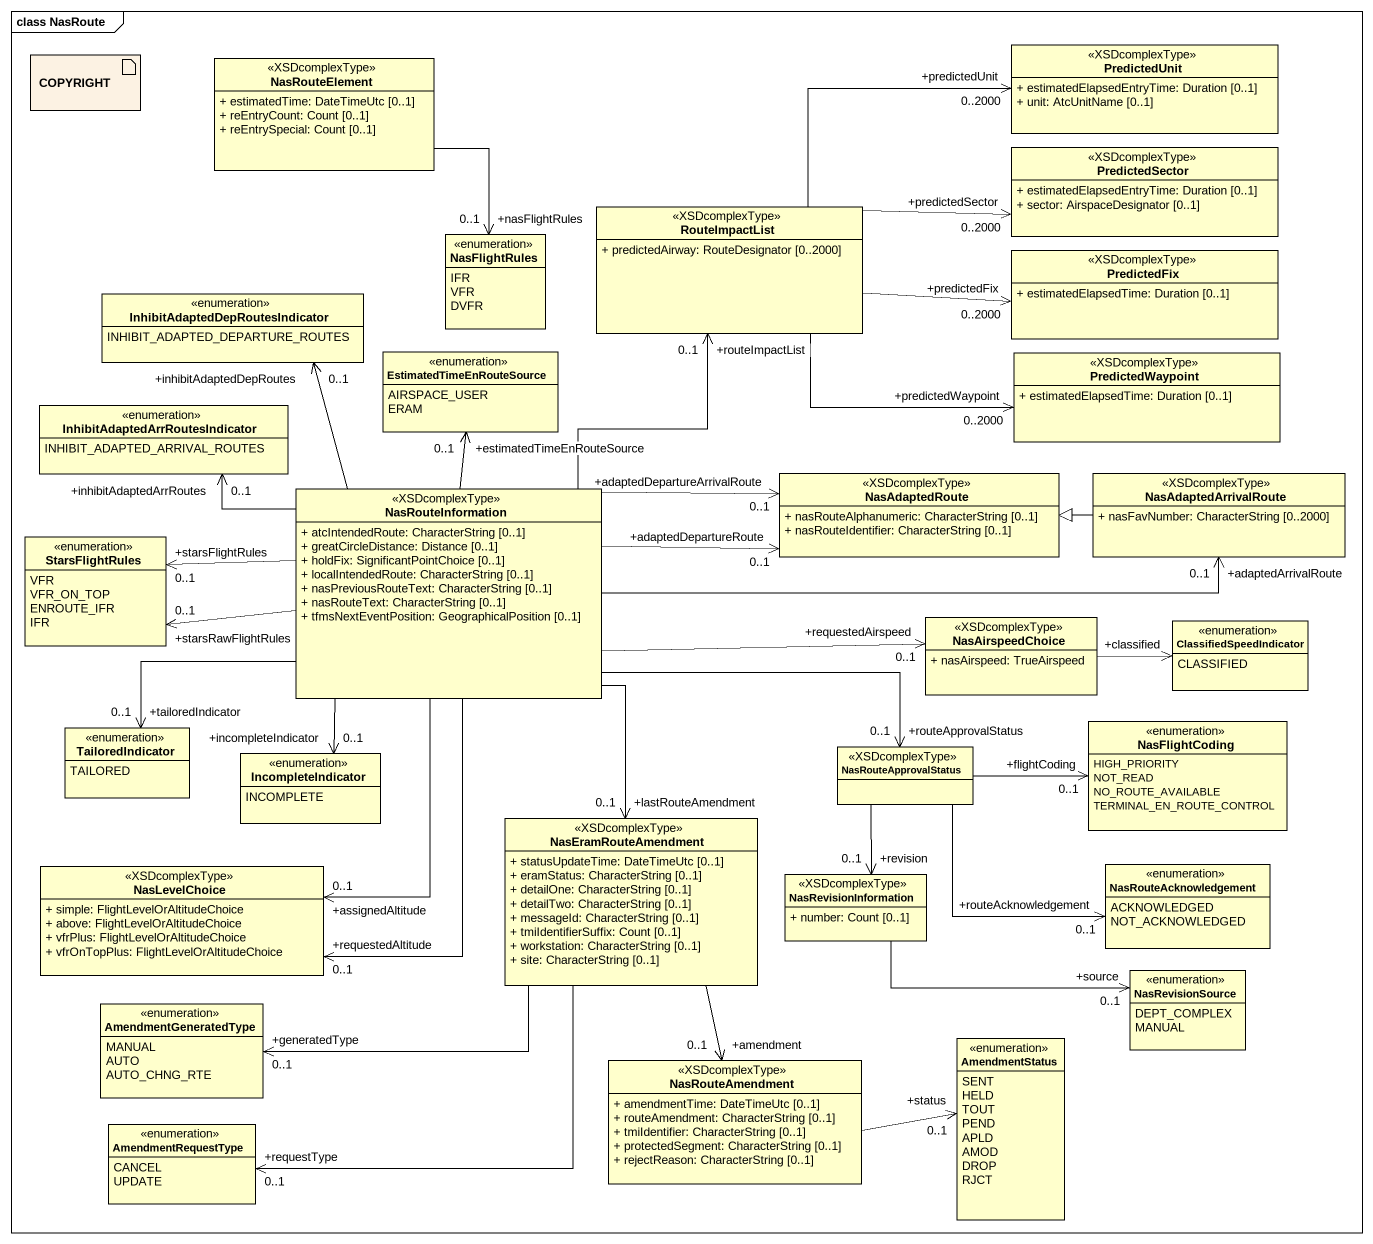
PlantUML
@startuml
mainframe class NasRoute
allowmixing
hide circle
hide empty members
skinparam classAttributeIconSize 0
artifact COPYRIGHT #FCF2E3
class NasRouteElement <<XSDcomplexType>> {
  + estimatedTime: DateTimeUtc [0..1]
  + reEntryCount: Count [0..1]
  + reEntrySpecial: Count [0..1]
}
class PredictedUnit <<XSDcomplexType>> {
  + estimatedElapsedEntryTime: Duration [0..1]
  + unit: AtcUnitName [0..1]
}
class PredictedSector <<XSDcomplexType>> {
  + estimatedElapsedEntryTime: Duration [0..1]
  + sector: AirspaceDesignator [0..1]
}
class RouteImpactList <<XSDcomplexType>> {
  + predictedAirway: RouteDesignator [0..2000]
}
enum NasFlightRules {
  IFR
  VFR
  DVFR
}
class PredictedFix <<XSDcomplexType>> {
  + estimatedElapsedTime: Duration [0..1]
}
enum "InhibitAdaptedDepRoutesIndicator" as InhibitAdaptedDepRoutesIndic {
  INHIBIT_ADAPTED_DEPARTURE_ROUTES
}
enum EstimatedTimeEnRouteSource {
  AIRSPACE_USER
  ERAM
}
class PredictedWaypoint <<XSDcomplexType>> {
  + estimatedElapsedTime: Duration [0..1]
}
enum "InhibitAdaptedArrRoutesIndicator" as InhibitAdaptedArrRoutesIndic {
  INHIBIT_ADAPTED_ARRIVAL_ROUTES
}
class NasRouteInformation <<XSDcomplexType>> {
  + atcIntendedRoute: CharacterString [0..1]
  + greatCircleDistance: Distance [0..1]
  + holdFix: SignificantPointChoice [0..1]
  + localIntendedRoute: CharacterString [0..1]
  + nasPreviousRouteText: CharacterString [0..1]
  + nasRouteText: CharacterString [0..1]
  + tfmsNextEventPosition: GeographicalPosition [0..1]
}
class NasAdaptedRoute <<XSDcomplexType>> {
  + nasRouteAlphanumeric: CharacterString [0..1]
  + nasRouteIdentifier: CharacterString [0..1]
}
class NasAdaptedArrivalRoute <<XSDcomplexType>> {
  + nasFavNumber: CharacterString [0..2000]
}
enum StarsFlightRules {
  VFR
  VFR_ON_TOP
  ENROUTE_IFR
  IFR
}
class NasAirspeedChoice <<XSDcomplexType>> {
  + nasAirspeed: TrueAirspeed
}
enum ClassifiedSpeedIndicator {
  CLASSIFIED
}
enum TailoredIndicator {
  TAILORED
}
enum IncompleteIndicator {
  INCOMPLETE
}
class NasRouteApprovalStatus <<XSDcomplexType>>
enum NasFlightCoding {
  HIGH_PRIORITY
  NOT_READ
  NO_ROUTE_AVAILABLE
  TERMINAL_EN_ROUTE_CONTROL
}
class NasEramRouteAmendment <<XSDcomplexType>> {
  + statusUpdateTime: DateTimeUtc [0..1]
  + eramStatus: CharacterString [0..1]
  + detailOne: CharacterString [0..1]
  + detailTwo: CharacterString [0..1]
  + messageId: CharacterString [0..1]
  + tmiIdentifierSuffix: Count [0..1]
  + workstation: CharacterString [0..1]
  + site: CharacterString [0..1]
}
class NasLevelChoice <<XSDcomplexType>> {
  + simple: FlightLevelOrAltitudeChoice
  + above: FlightLevelOrAltitudeChoice
  + vfrPlus: FlightLevelOrAltitudeChoice
  + vfrOnTopPlus: FlightLevelOrAltitudeChoice
}
class NasRevisionInformation <<XSDcomplexType>> {
  + number: Count [0..1]
}
enum NasRouteAcknowledgement {
  ACKNOWLEDGED
  NOT_ACKNOWLEDGED
}
enum AmendmentGeneratedType {
  MANUAL
  AUTO
  AUTO_CHNG_RTE
}
enum NasRevisionSource {
  DEPT_COMPLEX
  MANUAL
}
class NasRouteAmendment <<XSDcomplexType>> {
  + amendmentTime: DateTimeUtc [0..1]
  + routeAmendment: CharacterString [0..1]
  + tmiIdentifier: CharacterString [0..1]
  + protectedSegment: CharacterString [0..1]
  + rejectReason: CharacterString [0..1]
}
enum AmendmentStatus {
  SENT
  HELD
  TOUT
  PEND
  APLD
  AMOD
  DROP
  RJCT
}
enum AmendmentRequestType {
  CANCEL
  UPDATE
}
NasRouteElement --> "+nasFlightRules\n0..1" NasFlightRules
RouteImpactList -right-> "+predictedUnit\n0..2000" PredictedUnit
RouteImpactList -right-> "+predictedSector\n0..2000" PredictedSector
RouteImpactList -right-> "+predictedFix\n0..2000" PredictedFix
RouteImpactList -right-> "+predictedWaypoint\n0..2000" PredictedWaypoint
NasRouteInformation -up-> "+routeImpactList\n0..1" RouteImpactList
NasRouteInformation -up-> "+inhibitAdaptedDepRoutes\n0..1" InhibitAdaptedDepRoutesIndic
NasRouteInformation -up-> "+estimatedTimeEnRouteSource\n0..1" EstimatedTimeEnRouteSource
NasRouteInformation -left-> "+inhibitAdaptedArrRoutes\n0..1" InhibitAdaptedArrRoutesIndic
NasRouteInformation -right-> "+adaptedDepartureArrivalRoute\n0..1" NasAdaptedRoute
NasRouteInformation -right-> "+adaptedDepartureRoute\n0..1" NasAdaptedRoute
NasRouteInformation -right-> "+adaptedArrivalRoute\n0..1" NasAdaptedArrivalRoute
NasRouteInformation -left-> "+starsFlightRules\n0..1" StarsFlightRules
NasRouteInformation -left-> "+starsRawFlightRules\n0..1" StarsFlightRules
NasRouteInformation -right-> "+requestedAirspeed\n0..1" NasAirspeedChoice
NasRouteInformation -left-> "+tailoredIndicator\n0..1" TailoredIndicator
NasRouteInformation --> "+incompleteIndicator\n0..1" IncompleteIndicator
NasRouteInformation -right-> "+routeApprovalStatus\n0..1" NasRouteApprovalStatus
NasRouteInformation --> "+lastRouteAmendment\n0..1" NasEramRouteAmendment
NasRouteInformation --> "+assignedAltitude\n0..1" NasLevelChoice
NasRouteInformation --> "+requestedAltitude\n0..1" NasLevelChoice
NasAdaptedArrivalRoute -left-|> NasAdaptedRoute
NasAirspeedChoice -right-> "+classified" ClassifiedSpeedIndicator
NasRouteApprovalStatus -right-> "+flightCoding\n0..1" NasFlightCoding
NasRouteApprovalStatus --> "+revision\n0..1" NasRevisionInformation
NasRouteApprovalStatus -right-> "+routeAcknowledgement\n0..1" NasRouteAcknowledgement
NasEramRouteAmendment -left-> "+generatedType\n0..1" AmendmentGeneratedType
NasEramRouteAmendment --> "+amendment\n0..1" NasRouteAmendment
NasEramRouteAmendment -left-> "+requestType\n0..1" AmendmentRequestType
NasRevisionInformation -right-> "+source\n0..1" NasRevisionSource
NasRouteAmendment -right-> "+status\n0..1" AmendmentStatus
@enduml
